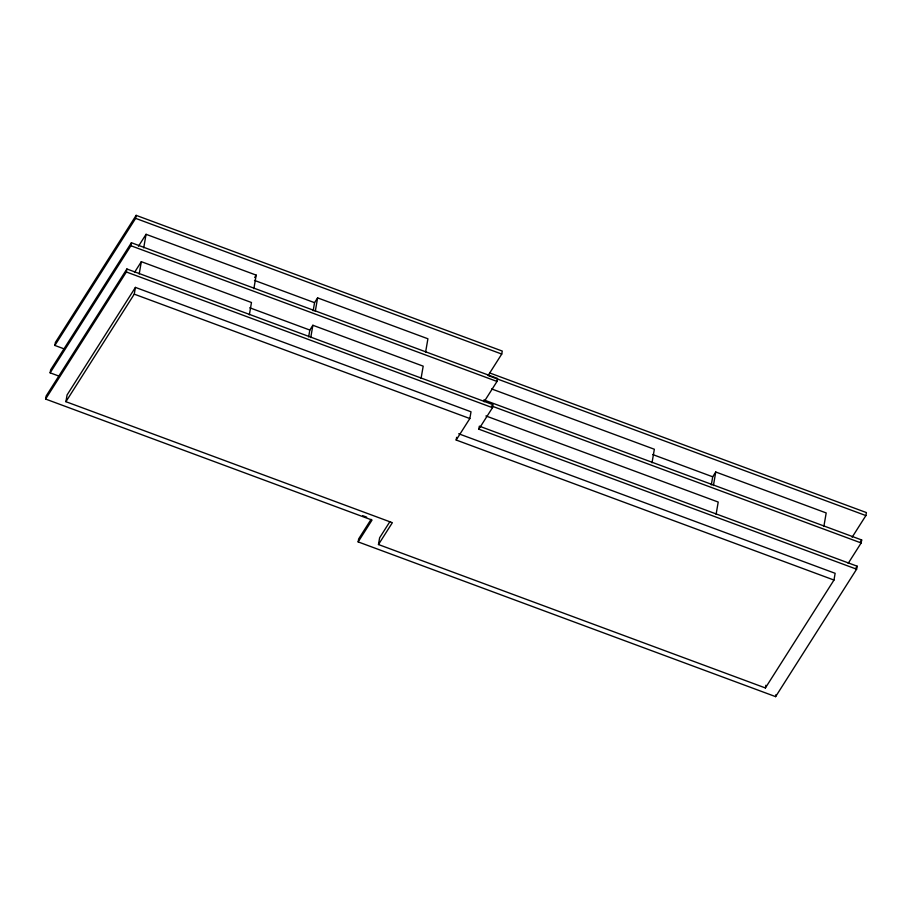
<?xml version="1.0" encoding="UTF-8"?>
<svg xmlns="http://www.w3.org/2000/svg" width="912" height="912" viewBox="0 0 912 912"><rect width="100%" height="100%" fill="white"/><g stroke="black" fill="none" stroke-linecap="round" stroke-linejoin="round"><path stroke-width="1.37" d="M856.619 569.191L775.622 696.643L358.154 541.899L372.039 520.057L45.6 399.057L46.113 396.059L126.893 268.983L493.004 404.677L492.491 407.675L478.834 429.164L856.619 569.191L857.143 566.192L479.347 426.166L478.834 429.164M59.462 376.28L50.137 372.826L50.65 369.827L131.419 242.74L497.53 378.446L497.017 381.444L484.124 401.736M64.193 348.897L54.857 345.443L55.381 342.445L136.15 215.357L502.261 351.063L501.748 354.061L488.091 375.55L865.887 515.576L866.4 512.578L489.949 373.042M833.978 580.055L765.396 687.956L378.469 544.532L392.354 522.69L65.915 401.69L67.078 394.942L135.421 287.405L471.014 411.791L469.84 418.54L456.182 440.029L833.978 580.055L835.141 573.306L458.69 433.77M45.6 399.057L126.369 271.981L126.893 268.983M50.137 372.826L130.906 245.738L131.419 242.74M54.857 345.443L135.637 218.356L136.15 215.357M65.915 401.69L134.258 294.154L135.421 287.405M139.205 273.988L141.326 261.676L251.473 302.51L249.352 314.811M143.72 247.847L146.057 234.304L256.204 275.128L253.867 288.671M308.644 336.893L309.829 330.053L312.873 325.265L423.191 366.157L421.059 378.457M313.158 310.798L314.56 302.67L317.604 297.882L427.91 338.774L425.573 352.317M310.753 337.565L312.873 325.265M315.267 311.425L317.604 297.882M358.154 541.899L358.667 538.901L371.093 519.361M378.469 544.532L379.631 537.784L389.857 521.687M456.182 440.029L456.65 437.327M652.012 462.794L654.349 449.251L491.625 388.934M711.303 484.922L712.705 476.794L715.749 472.006L826.192 512.943L823.855 526.486M713.412 485.549L715.749 472.006M716.091 514.357L718.211 502.056L485.914 415.952M765.396 687.956L765.863 685.254M775.622 696.643L775.964 694.636M848.16 563.399L861.156 542.959L861.669 539.961L483.884 399.923M138.464 246.251L146.057 234.304M134.497 272.437L141.326 261.676M254.687 277.522L256.204 275.128M852.127 537.225L865.887 515.576M860.141 542.366L861.669 539.961M855.616 568.598L857.143 566.192M135.637 218.356L501.748 354.061M254.494 280.406L314.56 302.67M130.906 245.738L497.017 381.444M652.65 454.529L712.705 476.794M249.763 307.789L309.829 330.053M491.374 405.897L861.156 542.959M126.369 271.981L492.491 407.675M134.258 294.154L469.84 418.54M362.68 515.668L366.681 517.15"/></g></svg>
